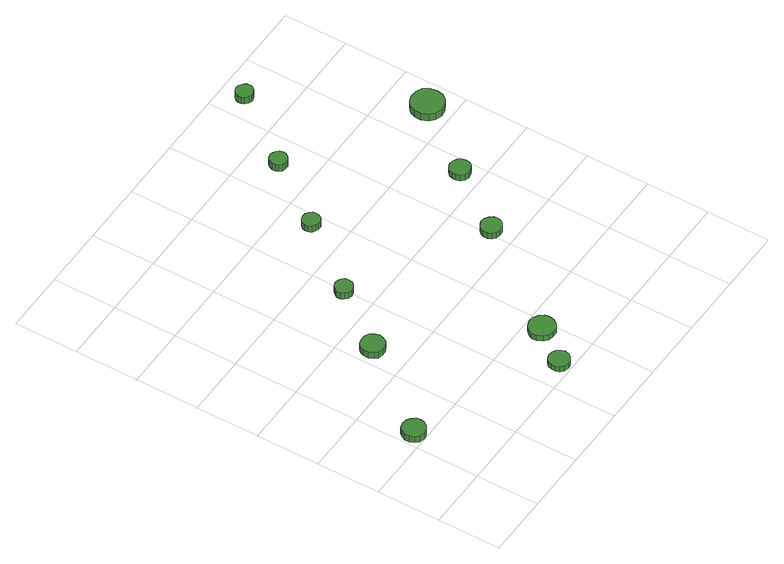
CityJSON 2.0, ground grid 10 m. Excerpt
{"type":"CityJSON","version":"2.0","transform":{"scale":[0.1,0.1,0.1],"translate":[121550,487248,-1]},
"CityObjects":{
"tree1":{"type":"SolitaryVegetationObject","attributes":{"function":"something"},"geometry":[{"type":"MultiSurface","lod":"1","boundaries":[[[0,1,2,3,4,5,6,7,8,9,10,11,12,13,14]],[[15,16,17,18,19,20,21,22,23,24,25,26,27,28,29]],[[0,29,28,1]],[[1,28,27,2]],[[2,27,26,3]],[[3,26,25,4]],[[4,25,24,5]],[[5,24,23,6]],[[6,23,22,7]],[[7,22,21,8]],[[8,21,20,9]],[[9,20,19,10]],[[10,19,18,11]],[[11,18,17,12]],[[12,17,16,13]],[[13,16,15,14]],[[14,15,29,0]]]}]},
"tree2":{"type":"SolitaryVegetationObject","attributes":{"function":"something"},"geometry":[{"type":"MultiSurface","lod":"1","boundaries":[[[30,31,32,33,34,35,36,37,38,39,40,41,42,43,44]],[[45,46,47,48,49,50,51,52,53,54,55,56,57,58,59]],[[30,59,58,31]],[[31,58,57,32]],[[32,57,56,33]],[[33,56,55,34]],[[34,55,54,35]],[[35,54,53,36]],[[36,53,52,37]],[[37,52,51,38]],[[38,51,50,39]],[[39,50,49,40]],[[40,49,48,41]],[[41,48,47,42]],[[42,47,46,43]],[[43,46,45,44]],[[44,45,59,30]]]}]},
"tree3":{"type":"SolitaryVegetationObject","attributes":{"function":"something"},"geometry":[{"type":"MultiSurface","lod":"1","boundaries":[[[60,61,62,63,64,65,66,67,68,69,70,71,72,73,74]],[[75,76,77,78,79,80,81,82,83,84,85,86,87,88,89]],[[60,89,88,61]],[[61,88,87,62]],[[62,87,86,63]],[[63,86,85,64]],[[64,85,84,65]],[[65,84,83,66]],[[66,83,82,67]],[[67,82,81,68]],[[68,81,80,69]],[[69,80,79,70]],[[70,79,78,71]],[[71,78,77,72]],[[72,77,76,73]],[[73,76,75,74]],[[74,75,89,60]]]}]},
"tree4":{"type":"SolitaryVegetationObject","attributes":{"function":"something"},"geometry":[{"type":"MultiSurface","lod":"1","boundaries":[[[90,91,92,93,94,95,96,97,98,99,100,101,102,103,104]],[[105,106,107,108,109,110,111,112,113,114,115,116,117,118,119]],[[90,119,118,91]],[[91,118,117,92]],[[92,117,116,93]],[[93,116,115,94]],[[94,115,114,95]],[[95,114,113,96]],[[96,113,112,97]],[[97,112,111,98]],[[98,111,110,99]],[[99,110,109,100]],[[100,109,108,101]],[[101,108,107,102]],[[102,107,106,103]],[[103,106,105,104]],[[104,105,119,90]]]}]},
"tree5":{"type":"SolitaryVegetationObject","attributes":{"function":"something"},"geometry":[{"type":"MultiSurface","lod":"1","boundaries":[[[120,121,122,123,124,125,126,127,128,129,130,131,132,133,134]],[[135,136,137,138,139,140,141,142,143,144,145,146,147,148,149]],[[120,149,148,121]],[[121,148,147,122]],[[122,147,146,123]],[[123,146,145,124]],[[124,145,144,125]],[[125,144,143,126]],[[126,143,142,127]],[[127,142,141,128]],[[128,141,140,129]],[[129,140,139,130]],[[130,139,138,131]],[[131,138,137,132]],[[132,137,136,133]],[[133,136,135,134]],[[134,135,149,120]]]}]},
"tree6":{"type":"SolitaryVegetationObject","attributes":{"function":"something"},"geometry":[{"type":"MultiSurface","lod":"1","boundaries":[[[150,151,152,153,154,155,156,157,158,159,160,161,162,163,164]],[[165,166,167,168,169,170,171,172,173,174,175,176,177,178,179]],[[150,179,178,151]],[[151,178,177,152]],[[152,177,176,153]],[[153,176,175,154]],[[154,175,174,155]],[[155,174,173,156]],[[156,173,172,157]],[[157,172,171,158]],[[158,171,170,159]],[[159,170,169,160]],[[160,169,168,161]],[[161,168,167,162]],[[162,167,166,163]],[[163,166,165,164]],[[164,165,179,150]]]}]},
"tree7":{"type":"SolitaryVegetationObject","attributes":{"function":"something"},"geometry":[{"type":"MultiSurface","lod":"1","boundaries":[[[180,181,182,183,184,185,186,187,188,189,190,191,192,193,194]],[[195,196,197,198,199,200,201,202,203,204,205,206,207,208,209]],[[180,209,208,181]],[[181,208,207,182]],[[182,207,206,183]],[[183,206,205,184]],[[184,205,204,185]],[[185,204,203,186]],[[186,203,202,187]],[[187,202,201,188]],[[188,201,200,189]],[[189,200,199,190]],[[190,199,198,191]],[[191,198,197,192]],[[192,197,196,193]],[[193,196,195,194]],[[194,195,209,180]]]}]},
"tree8":{"type":"SolitaryVegetationObject","attributes":{"function":"something"},"geometry":[{"type":"MultiSurface","lod":"1","boundaries":[[[210,211,212,213,214,215,216,217,218,219,220,221,222,223,224]],[[225,226,227,228,229,230,231,232,233,234,235,236,237,238,239]],[[210,239,238,211]],[[211,238,237,212]],[[212,237,236,213]],[[213,236,235,214]],[[214,235,234,215]],[[215,234,233,216]],[[216,233,232,217]],[[217,232,231,218]],[[218,231,230,219]],[[219,230,229,220]],[[220,229,228,221]],[[221,228,227,222]],[[222,227,226,223]],[[223,226,225,224]],[[224,225,239,210]]]}]},
"tree9":{"type":"SolitaryVegetationObject","attributes":{"function":"something"},"geometry":[{"type":"MultiSurface","lod":"1","boundaries":[[[240,241,242,243,244,245,246,247,248,249,250,251,252,253,254]],[[255,256,257,258,259,260,261,262,263,264,265,266,267,268,269]],[[240,269,268,241]],[[241,268,267,242]],[[242,267,266,243]],[[243,266,265,244]],[[244,265,264,245]],[[245,264,263,246]],[[246,263,262,247]],[[247,262,261,248]],[[248,261,260,249]],[[249,260,259,250]],[[250,259,258,251]],[[251,258,257,252]],[[252,257,256,253]],[[253,256,255,254]],[[254,255,269,240]]]}]},
"tree10":{"type":"SolitaryVegetationObject","attributes":{"function":"something"},"geometry":[{"type":"MultiSurface","lod":"1","boundaries":[[[270,271,272,273,274,275,276,277,278,279,280,281,282,283,284]],[[285,286,287,288,289,290,291,292,293,294,295,296,297,298,299]],[[270,299,298,271]],[[271,298,297,272]],[[272,297,296,273]],[[273,296,295,274]],[[274,295,294,275]],[[275,294,293,276]],[[276,293,292,277]],[[277,292,291,278]],[[278,291,290,279]],[[279,290,289,280]],[[280,289,288,281]],[[281,288,287,282]],[[282,287,286,283]],[[283,286,285,284]],[[284,285,299,270]]]}]},
"tree11":{"type":"SolitaryVegetationObject","attributes":{"function":"something"},"geometry":[{"type":"MultiSurface","lod":"1","boundaries":[[[300,301,302,303,304,305,306,307,308,309,310,311,312,313,314]],[[315,316,317,318,319,320,321,322,323,324,325,326,327,328,329]],[[300,329,328,301]],[[301,328,327,302]],[[302,327,326,303]],[[303,326,325,304]],[[304,325,324,305]],[[305,324,323,306]],[[306,323,322,307]],[[307,322,321,308]],[[308,321,320,309]],[[309,320,319,310]],[[310,319,318,311]],[[311,318,317,312]],[[312,317,316,313]],[[313,316,315,314]],[[314,315,329,300]]]}]}
},
"vertices":[
[40,119,18],[39,126,18],[34,132,18],[28,136,18],[21,137,18],[13,135,18],[8,130,18],[5,123,18],[5,115,18],[8,108,18],[13,103,18],[21,101,18],[28,102,18],[34,106,18],[39,112,18],[39,112,6],[34,106,6],[28,102,6],[21,101,6],[13,103,6],[8,108,6],[5,115,6],[5,123,6],[8,130,6],[13,135,6],[21,137,6],[28,136,6],[34,132,6],[39,126,6],[40,119,6],
[146,254,18],[144,261,18],[140,268,18],[133,271,18],[126,272,18],[118,270,18],[113,265,18],[110,258,18],[110,250,18],[113,243,18],[118,238,18],[126,236,18],[133,237,18],[140,240,18],[144,247,18],[144,247,6],[140,240,6],[133,237,6],[126,236,6],[118,238,6],[113,243,6],[110,250,6],[110,258,6],[113,265,6],[118,270,6],[126,272,6],[133,271,6],[140,268,6],[144,261,6],[146,254,6],
[261,20,16],[259,26,16],[255,32,16],[249,35,16],[243,36,16],[236,34,16],[231,29,16],[229,23,16],[229,16,16],[231,10,16],[236,6,16],[243,4,16],[249,4,16],[255,8,16],[259,13,16],[259,13,6],[255,8,6],[249,4,6],[243,4,6],[236,6,6],[231,10,6],[229,16,6],[229,23,6],[231,29,6],[236,34,6],[243,36,6],[249,35,6],[255,32,6],[259,26,6],[261,20,6],
[212,347,18],[211,353,18],[208,357,18],[203,360,18],[197,361,18],[191,359,18],[187,355,18],[184,350,18],[184,344,18],[187,339,18],[191,335,18],[197,333,18],[203,334,18],[208,337,18],[211,341,18],[211,341,6],[208,337,6],[203,334,6],[197,333,6],[191,335,6],[187,339,6],[184,344,6],[184,350,6],[187,355,6],[191,359,6],[197,361,6],[203,360,6],[208,357,6],[211,353,6],[212,347,6],
[305,74,16],[303,82,16],[298,89,16],[291,93,16],[282,94,16],[274,91,16],[268,86,16],[264,78,16],[264,70,16],[268,62,16],[274,56,16],[282,54,16],[291,54,16],[298,59,16],[303,66,16],[303,66,6],[298,59,6],[291,54,6],[282,54,6],[274,56,6],[268,62,6],[264,70,6],[264,78,6],[268,86,6],[274,91,6],[282,94,6],[291,93,6],[298,89,6],[303,82,6],[305,74,6],
[295,454,18],[294,460,18],[291,464,18],[286,467,18],[280,468,18],[275,466,18],[270,462,18],[268,457,18],[268,452,18],[270,446,18],[275,443,18],[280,441,18],[286,441,18],[291,444,18],[294,449,18],[294,449,6],[291,444,6],[286,441,6],[280,441,6],[275,443,6],[270,446,6],[268,452,6],[268,457,6],[270,462,6],[275,466,6],[280,468,6],[286,467,6],[291,464,6],[294,460,6],[295,454,6],
[424,237,17],[423,243,17],[419,248,17],[413,252,17],[406,253,17],[400,250,17],[395,246,17],[392,240,17],[392,233,17],[395,227,17],[400,223,17],[406,221,17],[413,221,17],[419,225,17],[423,230,17],[423,230,6],[419,225,6],[413,221,6],[406,221,6],[400,223,6],[395,227,6],[392,233,6],[392,240,6],[395,246,6],[400,250,6],[406,253,6],[413,252,6],[419,248,6],[423,243,6],[424,237,6],
[369,555,19],[367,561,19],[364,565,19],[359,568,19],[354,569,19],[348,567,19],[344,563,19],[342,558,19],[342,552,19],[344,547,19],[348,543,19],[354,542,19],[359,542,19],[364,545,19],[367,550,19],[367,550,6],[364,545,6],[359,542,6],[354,542,6],[348,543,6],[344,547,6],[342,552,6],[342,558,6],[344,563,6],[348,567,6],[354,569,6],[359,568,6],[364,565,6],[367,561,6],[369,555,6],
[494,333,17],[493,339,17],[489,345,17],[483,348,17],[476,349,17],[470,347,17],[465,342,17],[463,336,17],[463,330,17],[465,324,17],[470,319,17],[476,317,17],[483,318,17],[489,321,17],[493,326,17],[493,326,6],[489,321,6],[483,318,6],[476,317,6],[470,319,6],[465,324,6],[463,330,6],[463,336,6],[465,342,6],[470,347,6],[476,349,6],[483,348,6],[489,345,6],[493,339,6],[494,333,6],
[447,661,25],[446,667,25],[442,671,25],[437,674,25],[432,675,25],[427,673,25],[422,669,25],[420,664,25],[420,659,25],[422,654,25],[427,650,25],[432,648,25],[437,649,25],[442,651,25],[446,656,25],[446,656,12],[442,651,12],[437,649,12],[432,648,12],[427,650,12],[422,654,12],[420,659,12],[420,664,12],[422,669,12],[427,673,12],[432,675,12],[437,674,12],[442,671,12],[446,667,12],[447,661,12],
[583,438,19],[581,448,19],[575,457,19],[566,462,19],[556,463,19],[546,460,19],[538,453,19],[534,443,19],[534,433,19],[538,423,19],[546,416,19],[556,413,19],[566,414,19],[575,419,19],[581,428,19],[581,428,6],[575,419,6],[566,414,6],[556,413,6],[546,416,6],[538,423,6],[534,433,6],[534,443,6],[538,453,6],[546,460,6],[556,463,6],[566,462,6],[575,457,6],[581,448,6],[583,438,6]
]}
